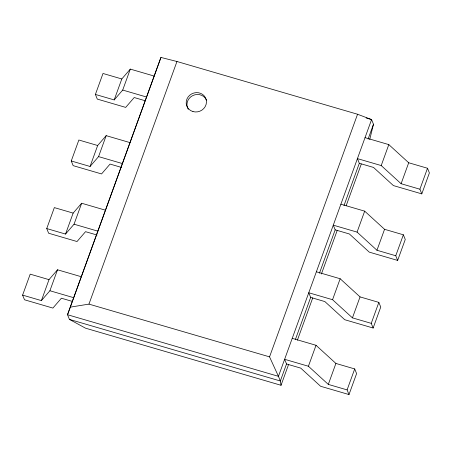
<?xml version="1.0" encoding="UTF-8"?>
<svg xmlns="http://www.w3.org/2000/svg" width="452" height="452" viewBox="0 0 452 452"><rect width="100%" height="100%" fill="white"/><g stroke="black" fill="none" stroke-linecap="round" stroke-linejoin="round"><path stroke-width="0.68" d="M369.73 139.493L373.482 124.249L371.584 119.582L357.555 114.243L176.964 61.5L160.94 57.438L67.523 314.722L69.422 319.394L85.524 328.18L281.031 385.285L288.483 364.747M72.218 301.377L61.399 298.218L52.89 308.078L24.498 299.783L22.6 295.116L30.205 274.155L49.002 279.647L57.511 269.787L81.303 276.737M97.033 235.029L85.541 231.673L77.026 241.532L48.635 233.238L46.737 228.571L54.342 207.609L73.145 213.101L81.654 203.242L105.44 210.191M121.548 167.438L110.056 164.076L101.547 173.941L73.156 165.647L71.258 160.98L78.863 140.018L97.66 145.51L106.175 135.651L129.961 142.595M145.013 100.694L134.199 97.536L125.69 107.395L97.293 99.101L95.4 94.434L102.999 73.473L121.803 78.964L130.312 69.105L154.104 76.049M22.6 295.116L41.403 300.608L49.002 279.647M46.737 228.571L65.54 234.063L73.145 213.101M71.258 160.98L90.061 166.466L97.66 145.51M95.4 94.434L114.198 99.92L121.803 78.964M41.403 300.608L49.912 290.749L57.511 269.787M65.54 234.063L74.049 224.203L81.654 203.242M90.061 166.466L98.57 156.607L106.175 135.651M114.198 99.92L122.707 90.061L130.312 69.105M281.031 385.285L280.347 380.996L278.449 376.33L67.523 314.722L160.94 57.438M70.365 307.123L88.954 304.111L176.964 61.5M366.176 118L371.584 119.582L278.449 376.33L269.55 356.86L357.555 114.243M286.523 363.967L300.721 368.114L320.604 386.268L349 394.562L347.102 389.895L328.305 384.403L308.417 366.25L284.63 359.3L286.523 363.967L280.347 380.996L69.422 319.394M295.325 339.706L310.665 297.422L308.767 292.755L332.559 299.704L352.441 317.858L371.245 323.349L373.137 328.016L344.746 319.722L324.858 301.569L310.665 297.422M319.457 273.183L335.181 229.831L333.288 225.164L357.074 232.108L376.962 250.261L395.76 255.753L397.658 260.425L369.261 252.131L349.379 233.978L335.181 229.831M343.983 205.57L359.323 163.285L357.425 158.618L381.217 165.562L401.099 183.715L419.902 189.207L421.795 193.88L393.404 185.586L373.516 167.432L359.323 163.285M368.097 139.097L373.482 124.249M297.376 340.237L312.756 297.834M321.406 273.985L337.271 230.26M346.159 205.75L361.301 164.008M308.417 366.25L316.021 345.288L292.229 338.339M332.559 299.704L340.158 278.743L316.372 271.793M357.074 232.108L364.679 211.152L340.887 204.202M381.217 165.562L388.816 144.606L365.03 137.657M328.305 384.403L335.904 363.442L316.021 345.288M352.441 317.858L360.046 296.896L340.158 278.743M376.962 250.261L384.562 229.305L364.679 211.152M401.099 183.715L408.704 162.76L388.816 144.606M347.102 389.895L354.707 368.934L335.904 363.442M371.245 323.349L378.844 302.388L360.046 296.896M395.76 255.753L403.365 234.797L384.562 229.305M419.902 189.207L427.502 168.251L408.704 162.76M349 394.562L356.6 373.601L354.707 368.934M373.137 328.016L380.742 307.061L378.844 302.388M397.658 260.425L405.263 239.464L403.365 234.797M421.795 193.88L429.4 172.918L427.502 168.251M122.707 90.061L146.499 97.01M98.57 156.607L122.362 163.556M74.049 224.203L97.841 231.147M49.912 290.749L73.699 297.693M88.954 304.111L269.55 356.86M188.252 109.299A10.238 9.594 -22.1 0 1 192.693 95.626A10.238 9.594 -22.1 0 1 206.507 100.158M192.964 111.565A10.238 9.594 -22.1 0 0 206.298 100.078A10.238 9.594 -22.1 0 0 189.721 95.236A10.238 9.594 -22.1 0 0 192.964 111.565"/></g></svg>
